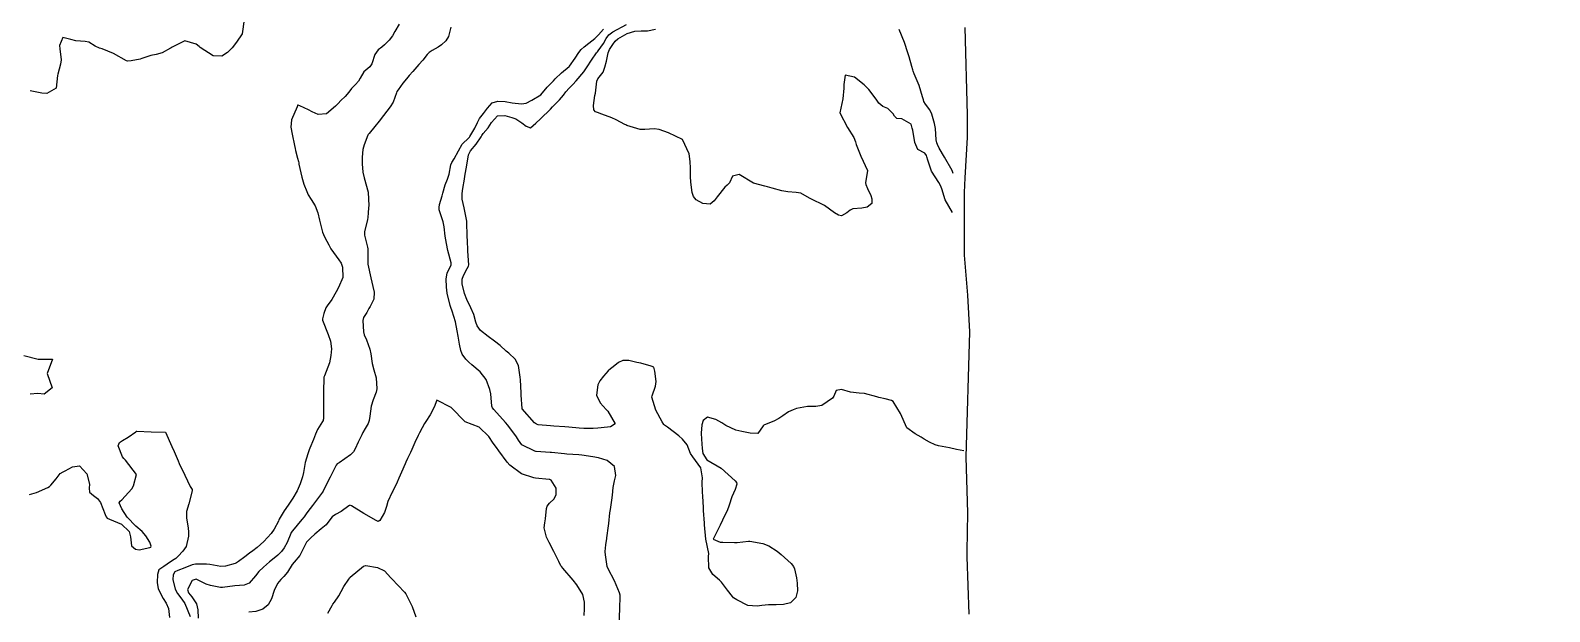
# Model space of a CAD drawing. Header units: metres. Extents: x 318500 to 325275, y 7408834 to 7428799.
# Drawn here: x 323985.8 to 324199, y 7421304.6 to 7421386.1 of the extents above; entities that cross this region are included whole.
import ezdxf

# ---------------------------------------------------------------- set-up
doc = ezdxf.new("R2010")
doc.units = ezdxf.units.M
doc.header["$MEASUREMENT"] = 0
for name, color, linetype in [('Area', 45, 'Continuous'), ('Curvas de Nivel 1m', 11, 'Continuous'), ('Curvas de Nivel 5m', 15, 'Continuous'), ('Vias Primárias', 230, 'Continuous')]:
    doc.layers.add(name, color=color, linetype=linetype)

msp = doc.modelspace()

# ---------------------------------------------------------------- linework, layer by layer
at = {"layer": 'Area'}
msp.add_lwpolyline([(324116.93, 7421386.46), (324117.26, 7421374.22), (324117.26, 7421371.07), (324116.93, 7421365.38), (324116.84, 7421363.36), (324116.85, 7421354.55), (324117.34, 7421348.96), (324117.58, 7421343.81), (324117.08, 7421326.23), (324117.33, 7421318.42), (324117.24, 7421313.01), (324117.25, 7421312.24), (324117.52, 7421304.2)], dxfattribs=at)
at = {"layer": 'Curvas de Nivel 1m', "flags": 128}
for points, elevation in [([(324015.86, 7421387.61), (324015.55, 7421385.61), (324014.75, 7421384.4), (324014.15, 7421383.62), (324013.85, 7421383.29), (324013.51, 7421382.97), (324012.69, 7421382.45), (324011.5, 7421382.49), (324009.66, 7421383.69), (324009.52, 7421383.8), (324009.09, 7421384.13), (324007.53, 7421384.63), (324005.72, 7421383.74), (324005.61, 7421383.65), (324005.52, 7421383.57), (324004.35, 7421382.92), (324003.5, 7421382.69), (324002.74, 7421382.53), (324001.49, 7421382.12), (324001.24, 7421382.05), (323999.98, 7421381.81), (323999.49, 7421381.78), (323999.34, 7421381.82), (323997.5, 7421382.85), (323995.91, 7421383.47), (323995.52, 7421383.6), (323994.94, 7421383.88), (323994.05, 7421384.42), (323993.53, 7421384.52), (323992.2, 7421384.59), (323991.53, 7421384.79), (323990.39, 7421385.09), (323989.94, 7421383.95), (323989.98, 7421383.48), (323990.14, 7421381.94), (323990.08, 7421381.35), (323989.69, 7421379.95), (323989.65, 7421379.75), (323989.44, 7421377.95), (323988.17, 7421377.23), (323987.43, 7421377.28), (323985.82, 7421377.62)], 734), ([(324037.57, 7421386.93), (324036.96, 7421385.92), (324036.64, 7421385.33), (324036.17, 7421384.71), (324035.53, 7421384.06), (324035.14, 7421383.73), (324034.62, 7421383.35), (324034.16, 7421382.71), (324033.74, 7421381.37), (324033.49, 7421380.95), (324032.61, 7421380.24), (324032.13, 7421379.38), (324031.89, 7421378.96), (324031.46, 7421378.47), (324030.91, 7421377.93), (324030.52, 7421377.4), (324030.03, 7421376.81), (324029.42, 7421376.22), (324029.01, 7421375.83), (324028.66, 7421375.43), (324027.4, 7421374.38), (324026.24, 7421374.3), (324025.4, 7421374.65), (324024.86, 7421374.94), (324023.65, 7421375.5), (324023.41, 7421375.59), (324023.3, 7421375.61), (324023.3, 7421375.5), (324023.26, 7421375.35), (324022.49, 7421373.51), (324022.39, 7421372.5), (324022.56, 7421371.51), (324022.9, 7421369.95), (324022.98, 7421369.51), (324023.03, 7421369.21), (324023.32, 7421368.16), (324023.48, 7421367.67), (324023.5, 7421367.5), (324023.51, 7421367.29), (324023.91, 7421365.49), (324024.23, 7421364.52), (324024.61, 7421363.48), (324024.8, 7421363.03), (324025.24, 7421362.34), (324025.82, 7421361.46), (324026.18, 7421360.5), (324026.42, 7421359.46), (324026.83, 7421357.8), (324026.96, 7421357.45), (324027.17, 7421357.04), (324027.71, 7421355.99), (324028.01, 7421355.44), (324029.13, 7421353.91), (324029.45, 7421353.42), (324029.64, 7421352.89), (324029.66, 7421351.41), (324029.08, 7421350.01), (324028.76, 7421349.42), (324028.15, 7421348.34), (324027.48, 7421347.44), (324027.31, 7421347.17), (324027.02, 7421346.36), (324026.83, 7421345.64), (324026.84, 7421345.45), (324027.01, 7421344.98), (324027.45, 7421343.9), (324027.61, 7421343.44), (324027.93, 7421342.49), (324028.07, 7421341.43), (324027.99, 7421340.48), (324027.8, 7421339.44), (324027.11, 7421337.64), (324027.02, 7421337.45), (324027.01, 7421337.35), (324026.96, 7421335.45), (324026.96, 7421335.36), (324026.95, 7421333.45), (324026.96, 7421331.58), (324026.94, 7421331.45), (324026.9, 7421331.38), (324026.83, 7421331.25), (324026.15, 7421330.12), (324025.84, 7421329.46), (324025.55, 7421328.7), (324025.05, 7421327.47), (324024.97, 7421327.27), (324024.76, 7421326.7), (324024.41, 7421325.48), (324024.14, 7421324.07), (324024.01, 7421323.48), (324023.69, 7421322.5), (324023.28, 7421321.49), (324022.68, 7421320.5), (324022.27, 7421319.91), (324021.99, 7421319.51), (324021.46, 7421318.71), (324020.75, 7421317.52), (324020.72, 7421317.44), (324020.64, 7421317.27), (324020.03, 7421316.12), (324019.61, 7421315.53), (324018.6, 7421314.42), (324017.64, 7421313.56), (324017.04, 7421313.11), (324016.58, 7421312.75), (324015.93, 7421312.23), (324015.06, 7421311.59), (324014.76, 7421311.4), (324014.56, 7421311.32), (324013.22, 7421310.95), (324012.55, 7421310.89), (324011.04, 7421311.16), (324010.55, 7421311.22), (324009.03, 7421311.2), (324008.55, 7421311.12), (324007.52, 7421310.72), (324006.54, 7421310.35), (324006.12, 7421310.13), (324005.89, 7421309.72), (324005.85, 7421309.05), (324006.17, 7421307.72), (324006.5, 7421307.13), (324007.11, 7421306.32), (324007.53, 7421305.69), (324008.24, 7421303.89)], 733), ([(324044.85, 7421386.51), (324044.5, 7421385.23), (324044.15, 7421384.62), (324043.53, 7421384.06), (324043.05, 7421383.73), (324042.23, 7421383.25), (324041.8, 7421382.97), (324041.51, 7421382.67), (324040.89, 7421381.88), (324040.36, 7421381.28), (324039.48, 7421380.31), (324039.01, 7421379.76), (324038.61, 7421379.3), (324038.1, 7421378.67), (324037.45, 7421377.75), (324037.28, 7421377.48), (324037.2, 7421377.31), (324036.72, 7421376.02), (324036.31, 7421375.33), (324035.4, 7421374.16), (324034.77, 7421373.35), (324034.15, 7421372.58), (324033.36, 7421371.63), (324033.24, 7421371.49), (324033.17, 7421371.37), (324032.68, 7421370.04), (324032.5, 7421369.38), (324032.39, 7421368.31), (324032.39, 7421367.38), (324032.5, 7421366.17), (324032.66, 7421365.38), (324033.25, 7421363.37), (324033.31, 7421361.45), (324033.31, 7421361.37), (324033.3, 7421361.29), (324033.22, 7421360.4), (324033.12, 7421359.45), (324033.1, 7421359.37), (324032.73, 7421357.82), (324032.72, 7421357.37), (324033.15, 7421355.66), (324033.21, 7421355.43), (324033.21, 7421355.37), (324033.21, 7421355.31), (324033.19, 7421353.37), (324033.2, 7421353.29), (324033.63, 7421351.36), (324033.9, 7421350.18), (324034.1, 7421349.35), (324034.01, 7421348.4), (324033.51, 7421347.36), (324033.34, 7421347.06), (324033.03, 7421346.53), (324032.6, 7421345.79), (324032.48, 7421345.38), (324032.59, 7421343.78), (324032.69, 7421343.37), (324032.98, 7421342.67), (324033.47, 7421341.36), (324033.6, 7421340.71), (324033.79, 7421339.36), (324034.04, 7421338.47), (324034.36, 7421337.35), (324034.44, 7421335.79), (324034.35, 7421335.35), (324033.94, 7421334.28), (324033.65, 7421333.36), (324033.45, 7421331.97), (324033.38, 7421331.36), (324033.23, 7421330.96), (324032.81, 7421330.24), (324032.49, 7421329.68), (324032.33, 7421329.37), (324031.84, 7421328.33), (324031.41, 7421327.38), (324031.17, 7421326.98), (324030.76, 7421326.55), (324029.15, 7421325.41), (324028.89, 7421325.27), (324028.75, 7421325.12), (324028.18, 7421323.98), (324027.92, 7421323.43), (324027.13, 7421321.88), (324026.9, 7421321.45), (324026.82, 7421321.31), (324026.69, 7421321.15), (324025.41, 7421319.46), (324025.1, 7421319.03), (324024.65, 7421318.4), (324024.26, 7421317.86), (324023.95, 7421317.48), (324022.62, 7421315.91), (324022.45, 7421315.67), (324022.37, 7421315.5), (324021.86, 7421314.25), (324021.46, 7421313.51), (324021.08, 7421313.02), (324020.57, 7421312.49), (324020.05, 7421312.05), (324019.41, 7421311.54), (324018.55, 7421310.82), (324017.91, 7421310.19), (324017.43, 7421309.57), (324016.52, 7421308.57), (324015.83, 7421308.28), (324014.52, 7421308.17), (324012.82, 7421307.94), (324012.51, 7421307.94), (324011.1, 7421308.23), (324010.52, 7421308.44), (324009.1, 7421309.1), (324008.52, 7421308.95), (324007.89, 7421307.69), (324008.02, 7421307.21), (324008.49, 7421306.66), (324009.13, 7421305.67), (324009.33, 7421304.81), (324009.4, 7421303.67)], 732), ([(324068.46, 7421302.89), (324068.53, 7421304.89), (324068.61, 7421306.79), (324068.6, 7421306.89), (324068.51, 7421307.18), (324067.79, 7421308.9), (324066.9, 7421310.56), (324066.76, 7421310.91), (324066.58, 7421312.2), (324066.51, 7421312.91), (324066.51, 7421312.99), (324066.6, 7421313.91), (324066.7, 7421314.83), (324066.71, 7421314.91), (324066.96, 7421316.59), (324067, 7421316.91), (324067.16, 7421318.4), (324067.22, 7421318.9), (324067.41, 7421320.18), (324067.51, 7421320.9), (324067.63, 7421321.98), (324067.78, 7421322.9), (324067.97, 7421323.66), (324067.78, 7421324.9), (324066.76, 7421325.76), (324065.55, 7421326.14), (324064.77, 7421326.29), (324063.23, 7421326.51), (324062.77, 7421326.55), (324061.09, 7421326.67), (324060.78, 7421326.7), (324058.94, 7421326.86), (324058.78, 7421326.87), (324056.82, 7421327.01), (324056.78, 7421327.01), (324056.61, 7421327.05), (324054.79, 7421327.97), (324054.32, 7421328.61), (324054.03, 7421329.08), (324052.82, 7421330.73), (324052.51, 7421331.1), (324050.86, 7421332.89), (324050.67, 7421333.13), (324050.59, 7421333.4), (324050.43, 7421335.13), (324050.32, 7421335.7), (324049.77, 7421337.14), (324048.93, 7421338.2), (324047.8, 7421339.17), (324047.34, 7421339.57), (324046.95, 7421339.98), (324046.44, 7421340.68), (324046.24, 7421341.19), (324046.07, 7421342.09), (324045.84, 7421343.2), (324045.72, 7421343.92), (324045.5, 7421345.2), (324045.03, 7421346.68), (324044.85, 7421347.21), (324044.76, 7421347.49), (324044.33, 7421349.22), (324044.22, 7421350.08), (324044.19, 7421351.22), (324044.31, 7421352.01), (324044.86, 7421353.21), (324044.88, 7421353.46), (324044.41, 7421355.22), (324044.21, 7421356.17), (324044.06, 7421357.22), (324043.9, 7421358.51), (324043.76, 7421359.22), (324043.22, 7421360.89), (324043.18, 7421361.23), (324043.23, 7421361.65), (324043.6, 7421362.87), (324043.7, 7421363.23), (324044.06, 7421364.43), (324044.36, 7421365.22), (324044.59, 7421365.91), (324044.85, 7421367.21), (324044.96, 7421367.56), (324045.32, 7421368.08), (324045.93, 7421369.2), (324046.44, 7421370.1), (324047.36, 7421371), (324047.45, 7421371.08), (324047.52, 7421371.18), (324048.2, 7421372.35), (324048.59, 7421373.17), (324048.85, 7421373.71), (324049.4, 7421374.4), (324049.99, 7421375.15), (324050.65, 7421375.91), (324051.43, 7421376.17), (324052.46, 7421376.08), (324053.42, 7421375.92), (324054.74, 7421375.76), (324055.42, 7421375.87), (324056.2, 7421376.3), (324057.44, 7421377.05), (324058.37, 7421378.12), (324059.22, 7421379.02), (324059.47, 7421379.27), (324060.38, 7421380.11), (324061.45, 7421381), (324061.47, 7421381.02), (324061.49, 7421381.04), (324062.3, 7421382.2), (324062.79, 7421382.98), (324063.11, 7421383.39), (324063.53, 7421383.76), (324064.2, 7421384.3), (324065.05, 7421384.95), (324065.55, 7421385.43), (324066.25, 7421386.24)], 732), ([(324116.79, 7421327.1), (324115.77, 7421327.3), (324114.8, 7421327.53), (324113.27, 7421327.82), (324112.8, 7421327.94), (324111.97, 7421328.31), (324111.25, 7421328.76), (324110.82, 7421329.02), (324109.98, 7421329.5), (324108.83, 7421330.36), (324107.92, 7421332.37), (324106.88, 7421334.01), (324106.67, 7421334.17), (324105.79, 7421334.4), (324104.88, 7421334.61), (324104.62, 7421334.68), (324102.89, 7421335.16), (324102.12, 7421335.22), (324100.89, 7421335.35), (324099.65, 7421335.73), (324098.9, 7421335.56), (324098.59, 7421334.79), (324098.37, 7421334.5), (324096.87, 7421333.46), (324096.06, 7421333.33), (324094.87, 7421333.35), (324093.34, 7421333.04), (324092.86, 7421332.87), (324092.23, 7421332.58), (324091.41, 7421332.03), (324090.85, 7421331.65), (324090.16, 7421331.29), (324088.83, 7421330.75), (324088.74, 7421330.71), (324088.67, 7421330.62), (324087.91, 7421329.54), (324086.81, 7421329.61), (324085.67, 7421329.81), (324084.82, 7421330.01), (324083.42, 7421330.69), (324082.84, 7421331.04), (324082.03, 7421331.52), (324080.85, 7421331.83), (324080.22, 7421331.36), (324080.04, 7421330.74), (324079.97, 7421329.58), (324079.99, 7421328.74), (324080.11, 7421327.42), (324080.18, 7421326.74), (324080.77, 7421325.83), (324082.75, 7421324.7), (324084.72, 7421322.91), (324084.9, 7421322.67), (324084.97, 7421322.42), (324084.71, 7421321.67), (324084.27, 7421320.68), (324083.88, 7421319.48), (324083.59, 7421318.69), (324083.28, 7421318.07), (324082.64, 7421316.7), (324081.62, 7421314.72), (324082.61, 7421314.33), (324083, 7421314.31), (324084.61, 7421314.25), (324085.01, 7421314.27), (324086.62, 7421314.46), (324086.8, 7421314.46), (324088.61, 7421314.13), (324089.43, 7421313.79), (324090.6, 7421313.04), (324091.17, 7421312.58), (324092.57, 7421311.31), (324092.91, 7421310.91), (324093.04, 7421310.56), (324093.31, 7421309.32), (324093.41, 7421308.56), (324093.45, 7421307.48), (324093.25, 7421306.56), (324092.5, 7421305.82), (324091.52, 7421305.56), (324090.5, 7421305.53), (324089.4, 7421305.51), (324088.49, 7421305.44), (324087.79, 7421305.33), (324086.49, 7421305.44), (324084.95, 7421306.21), (324084.51, 7421306.52), (324084.33, 7421306.67), (324083.63, 7421307.58), (324082.79, 7421308.7), (324082.68, 7421308.84), (324082.54, 7421308.98), (324081.6, 7421309.76), (324081.01, 7421310.72), (324081, 7421312.3), (324081.04, 7421312.72), (324080.62, 7421314.73), (324080.43, 7421316.73), (324080.41, 7421316.96), (324080.29, 7421318.73), (324080.26, 7421319.15), (324080.17, 7421320.74), (324080.14, 7421321.3), (324080.09, 7421322.74), (324080.13, 7421323.33), (324079.91, 7421324.74), (324078.77, 7421326.26), (324078.47, 7421326.75), (324077.97, 7421327.94), (324077.36, 7421328.77), (324076.81, 7421329.23), (324075.21, 7421330.42), (324074.83, 7421330.71), (324074.73, 7421330.81), (324074.49, 7421331.16), (324073.58, 7421332.82), (324073.05, 7421334.66), (324073.06, 7421334.83), (324073.57, 7421336.16), (324073.65, 7421336.82), (324073.46, 7421338.3), (324073.33, 7421338.83), (324072.94, 7421339), (324071.48, 7421339.39), (324070.95, 7421339.51), (324069.83, 7421339.76), (324068.95, 7421339.79), (324068.35, 7421339.5), (324067.6, 7421338.9), (324067.24, 7421338.61), (324066.93, 7421338.32), (324066.24, 7421337.6), (324065.72, 7421336.93), (324065.45, 7421336.38), (324065.26, 7421334.93), (324065.78, 7421333.84), (324066.64, 7421332.91), (324066.86, 7421332.69), (324067.91, 7421330.9), (324067.24, 7421330.49), (324066.82, 7421330.42), (324065.47, 7421330.28), (324064.82, 7421330.25), (324063.51, 7421330.26), (324062.82, 7421330.3), (324061.39, 7421330.42), (324060.82, 7421330.46), (324059.27, 7421330.57), (324058.82, 7421330.61), (324057.11, 7421330.76), (324056.83, 7421330.84), (324056.56, 7421331.05), (324054.86, 7421333.02), (324054.84, 7421333.07), (324054.72, 7421334.91), (324054.71, 7421335.07), (324054.7, 7421335.25), (324054.59, 7421337.07), (324054.57, 7421337.43), (324054.32, 7421339.08), (324053.85, 7421339.99), (324052.96, 7421340.82), (324052.8, 7421340.94), (324052.61, 7421341.11), (324051.74, 7421341.89), (324050.98, 7421342.48), (324050.06, 7421343.14), (324049, 7421343.98), (324048.51, 7421344.65), (324048.35, 7421345.16), (324048.08, 7421346.22), (324047.66, 7421347.17), (324047.06, 7421348.35), (324046.74, 7421349.18), (324046.43, 7421350.54), (324046.43, 7421351.19), (324046.59, 7421351.69), (324047.11, 7421352.68), (324047.3, 7421352.99), (324047.35, 7421353.18), (324047.22, 7421355.1), (324047.22, 7421355.18), (324047.22, 7421355.25), (324047.16, 7421356.57), (324047.14, 7421357.15), (324047.14, 7421357.18), (324047.14, 7421357.21), (324047.09, 7421359.18), (324047.07, 7421359.31), (324046.71, 7421361.19), (324046.44, 7421362.39), (324046.42, 7421363.19), (324046.54, 7421363.92), (324046.75, 7421365.19), (324046.82, 7421365.65), (324047.07, 7421367.18), (324047.32, 7421368.62), (324047.59, 7421369.18), (324048.38, 7421370.13), (324049.07, 7421371.15), (324049.18, 7421371.34), (324049.37, 7421371.6), (324050.09, 7421372.43), (324050.52, 7421373.14), (324051.4, 7421374.07), (324052.42, 7421374.13), (324053.4, 7421373.88), (324053.97, 7421373.67), (324054.8, 7421373.09), (324055.38, 7421372.62), (324056.03, 7421372.42), (324056.76, 7421373.06), (324057.4, 7421373.66), (324058.81, 7421375.03), (324059.09, 7421375.35), (324059.42, 7421375.67), (324060.09, 7421376.35), (324060.62, 7421377.01), (324060.99, 7421377.46), (324061.45, 7421377.95), (324061.97, 7421378.48), (324062.43, 7421378.99), (324063.48, 7421380.26), (324063.98, 7421380.96), (324064.57, 7421381.89), (324065.29, 7421382.94), (324065.4, 7421383.06), (324065.52, 7421383.2), (324066.23, 7421384.25), (324066.63, 7421384.93), (324067.02, 7421385.46), (324067.56, 7421385.89), (324069.46, 7421386.89)], 733), ([(324115.23, 7421360.53), (324114.21, 7421362.29), (324113.7, 7421363.87), (324113.55, 7421364.3), (324113.29, 7421364.75), (324112.27, 7421366.32), (324111.77, 7421367.89), (324111.63, 7421368.33), (324111.55, 7421368.53), (324111.35, 7421368.85), (324110.37, 7421369.37), (324109.95, 7421370.35), (324109.64, 7421372.1), (324109.58, 7421372.36), (324109.4, 7421372.93), (324108.11, 7421373.67), (324107.41, 7421373.73), (324107.09, 7421374.06), (324106.89, 7421374.39), (324106.15, 7421375.12), (324105.43, 7421375.39), (324104.9, 7421375.88), (324104.53, 7421376.42), (324103.46, 7421377.78), (324102.84, 7421378.45), (324101.49, 7421379.53), (324100.16, 7421379.81), (324099.96, 7421378.48), (324099.97, 7421377.97), (324099.85, 7421376.48), (324099.42, 7421374.49), (324100.49, 7421372.47), (324101.37, 7421371.03), (324101.61, 7421370.46), (324101.72, 7421370.09), (324102.35, 7421368.45), (324103.31, 7421366.44), (324103.02, 7421364.71), (324103.05, 7421364.44), (324103.27, 7421363.91), (324103.74, 7421362.91), (324103.91, 7421362.43), (324103.88, 7421361.8), (324103.24, 7421361.3), (324102.52, 7421361.16), (324101.24, 7421361.04), (324100.85, 7421360.86), (324100.41, 7421360.47), (324099.64, 7421360.07), (324099.22, 7421360.15), (324098.67, 7421360.5), (324097.25, 7421361.54), (324095.34, 7421362.45), (324095.26, 7421362.49), (324095.16, 7421362.54), (324093.94, 7421363.23), (324093.27, 7421363.36), (324092.11, 7421363.42), (324091.27, 7421363.59), (324089.93, 7421363.96), (324089.28, 7421364.13), (324088.89, 7421364.24), (324087.28, 7421364.65), (324085.3, 7421365.86), (324084.36, 7421365.63), (324083.95, 7421364.69), (324083.61, 7421364.37), (324083.27, 7421364.07), (324082.19, 7421362.72), (324081.79, 7421362.18), (324081.24, 7421361.71), (324080.19, 7421361.8), (324079.25, 7421362.3), (324078.89, 7421362.76), (324078.68, 7421363.35), (324078.5, 7421364.77), (324078.48, 7421365.58), (324078.44, 7421366.77), (324078.42, 7421367.67), (324078.26, 7421368.77), (324077.36, 7421370.78), (324075.37, 7421371.71), (324074.04, 7421372.17), (324073.38, 7421372.26), (324072.06, 7421372.18), (324071.38, 7421372.18), (324069.54, 7421372.74), (324069.39, 7421372.81), (324069.25, 7421372.89), (324068.03, 7421373.55), (324067.4, 7421373.81), (324066.01, 7421374.32), (324065.41, 7421374.54), (324065.13, 7421374.67), (324064.89, 7421374.95), (324064.83, 7421375.54), (324065.05, 7421376.95), (324065.11, 7421377.28), (324065.32, 7421378.94), (324065.47, 7421379.28), (324066.19, 7421380.22), (324066.45, 7421380.93), (324066.66, 7421381.77), (324066.9, 7421382.93), (324067.08, 7421383.38), (324067.54, 7421384.1), (324067.89, 7421384.57), (324068.26, 7421384.91), (324069.56, 7421385.65), (324070.67, 7421385.98), (324071.56, 7421386), (324072.41, 7421386), (324073.56, 7421386.25)], 734), ([(323984.94, 7421340.5), (323986.93, 7421339.98), (323988.93, 7421339.95), (323988.19, 7421337.96), (323988.88, 7421335.95), (323987.78, 7421335.05), (323986.87, 7421335.15), (323985.8, 7421335.06)], 734), ([(324063.55, 7421304.03), (324063.57, 7421304.95), (324063.57, 7421305.88), (324063.35, 7421306.96), (324062.53, 7421308.32), (324061.99, 7421308.98), (324060.56, 7421310.65), (324060.4, 7421310.83), (324060.29, 7421310.99), (324059.97, 7421311.6), (324059.29, 7421313.01), (324058.61, 7421314.28), (324058.24, 7421315.03), (324057.94, 7421316.33), (324058.01, 7421317.03), (324058.12, 7421317.56), (324058.24, 7421319.03), (324058.33, 7421319.37), (324058.68, 7421319.76), (324059.31, 7421320.39), (324059.61, 7421321.01), (324059.6, 7421321.9), (324058.9, 7421323.02), (324058.72, 7421323.09), (324058.64, 7421323.11), (324056.72, 7421323.28), (324056.46, 7421323.31), (324054.73, 7421323.87), (324053.12, 7421325.09), (324052.76, 7421325.53), (324051.55, 7421327.12), (324051.22, 7421327.56), (324050.79, 7421328.21), (324050.17, 7421329.14), (324048.82, 7421330.45), (324046.83, 7421331.18), (324044.86, 7421333.21), (324042.87, 7421334.23), (324042.51, 7421333.24), (324041.94, 7421332.15), (324041.32, 7421331.25), (324041.14, 7421330.94), (324040.82, 7421330.34), (324040.44, 7421329.63), (324040.26, 7421329.27), (324039.79, 7421328.28), (324039.34, 7421327.28), (324039.16, 7421326.9), (324038.76, 7421326.02), (324038.53, 7421325.51), (324038.43, 7421325.29), (324037.9, 7421324.13), (324037.55, 7421323.3), (324037.3, 7421322.71), (324036.7, 7421321.48), (324036.62, 7421321.31), (324036.01, 7421319.99), (324035.79, 7421319.32), (324035.53, 7421318.45), (324034.86, 7421317.34), (324034.64, 7421317.21), (324034.54, 7421317.24), (324034.38, 7421317.34), (324032.65, 7421318.31), (324030.88, 7421319.39), (324030.67, 7421319.49), (324030.6, 7421319.46), (324030.51, 7421319.39), (324029.43, 7421318.63), (324028.65, 7421318.19), (324028.2, 7421317.87), (324027.85, 7421317.43), (324027.35, 7421316.72), (324026.63, 7421316.19), (324025.73, 7421315.45), (324025.17, 7421314.91), (324024.6, 7421314.3), (324024.15, 7421313.48), (324023.64, 7421312.42), (324022.83, 7421311.5), (324022.56, 7421311.16), (324021.94, 7421310.11), (324021.4, 7421309.51), (324020.96, 7421309.09), (324020.52, 7421308.5), (324020.06, 7421307.53), (324019.65, 7421306.37), (324019.19, 7421305.54), (324018.47, 7421304.9), (324017.49, 7421304.58), (324016.47, 7421304.51)], 731), ([(323985.7, 7421320.97), (323986.68, 7421321.26), (323988.28, 7421321.96), (323988.53, 7421322.11), (323988.69, 7421322.28), (323989.44, 7421323.21), (323990.02, 7421323.93), (323990.46, 7421324.19), (323990.73, 7421324.29), (323991.77, 7421324.87), (323992.74, 7421325.01), (323993.75, 7421323.88), (323994.13, 7421322.45), (323994.11, 7421321.88), (323994.13, 7421321.32), (323994.68, 7421320.87), (323995.26, 7421320.44), (323995.66, 7421319.86), (323996.32, 7421318.17), (323996.46, 7421317.84), (323996.64, 7421317.65), (323996.95, 7421317.53), (323998.63, 7421316.85), (323999.69, 7421315.8), (323999.87, 7421315.07), (324000.05, 7421313.8), (324000.58, 7421313.32), (324001.12, 7421313.25), (324002.59, 7421313.54), (324002.74, 7421313.61), (324002.77, 7421313.76), (324002.6, 7421314.31), (324002.04, 7421315.21), (324001.54, 7421315.78), (324000.62, 7421316.56), (323999.42, 7421317.81), (323998.66, 7421319), (323998.31, 7421319.82), (323998.44, 7421320.06), (323998.67, 7421320.25), (324000.09, 7421321.8), (324000.3, 7421322.19), (324000.72, 7421323.79), (323999.17, 7421325.81), (323998.95, 7421326.02), (323998.75, 7421326.25), (323998.14, 7421327.83), (323998.34, 7421328.26), (323998.78, 7421328.55), (323999.58, 7421329.01), (324000.64, 7421329.79), (324000.73, 7421329.86), (324000.8, 7421329.89), (324002.8, 7421329.76), (324004.8, 7421329.74), (324005.69, 7421327.73), (324006.04, 7421327), (324006.59, 7421325.71), (324006.74, 7421325.33), (324007.52, 7421323.7), (324008.26, 7421322.13), (324008.52, 7421321.68), (324008.53, 7421321.52), (324008.07, 7421319.69), (324007.76, 7421318.59), (324007.76, 7421317.69), (324007.97, 7421316.34), (324008.04, 7421315.69), (324008.05, 7421315.13), (324007.68, 7421313.69), (324007.23, 7421313.05), (324006.57, 7421312.35), (324006.25, 7421312.03), (324005.79, 7421311.72), (324005.05, 7421311.24), (324004.55, 7421310.91), (324003.87, 7421310.41), (324003.66, 7421309.75), (324003.62, 7421308.64), (324003.77, 7421307.75), (324004.49, 7421306.39), (324004.9, 7421305.73), (324005.2, 7421305), (324005.34, 7421303.73)], 734), ([(324027.57, 7421304.33), (324028.2, 7421305.42), (324028.3, 7421305.6), (324028.49, 7421305.88), (324029.12, 7421306.79), (324029.47, 7421307.41), (324029.83, 7421308.09), (324030.54, 7421309.12), (324030.64, 7421309.29), (324030.72, 7421309.39), (324032.56, 7421310.92), (324032.89, 7421311.02), (324034.55, 7421310.75), (324035.51, 7421310.29), (324036.41, 7421309.31), (324036.54, 7421309.16), (324038.34, 7421307.28), (324038.51, 7421307.06), (324039.43, 7421305.27), (324039.9, 7421303.83)], 731)]:
    msp.add_lwpolyline(points, dxfattribs=dict(at, elevation=elevation))
at = {"layer": 'Curvas de Nivel 5m', "elevation": 735, "flags": 128}
msp.add_lwpolyline([(324115.31, 7421365.99), (324115.23, 7421366.28), (324115.16, 7421366.44), (324114.1, 7421368.29), (324113.35, 7421369.57), (324113.12, 7421370.07), (324113.04, 7421370.3), (324112.94, 7421370.73), (324112.82, 7421372.31), (324112.69, 7421373.02), (324112.33, 7421374.32), (324112.04, 7421374.94), (324111.43, 7421375.74), (324111.21, 7421376.11), (324111.13, 7421376.33), (324111.02, 7421376.77), (324110.52, 7421378.34), (324109.86, 7421379.99), (324109.72, 7421380.36), (324109.66, 7421380.52), (324109.51, 7421381.01), (324109.13, 7421382.36), (324108.97, 7421382.92), (324108.49, 7421384.37), (324107.75, 7421386.2)], dxfattribs=at)
at = {"layer": 'Vias Primárias'}
for points in [[(323715.64, 7420145.55, 0), (323709.04, 7420132.94)], [(323831.09, 7420001.79, 0), (323833.84, 7420008.44, 0.220888)]]:
    msp.add_lwpolyline(points, format="xyb", dxfattribs=at)

doc.saveas('drawing.dxf')
